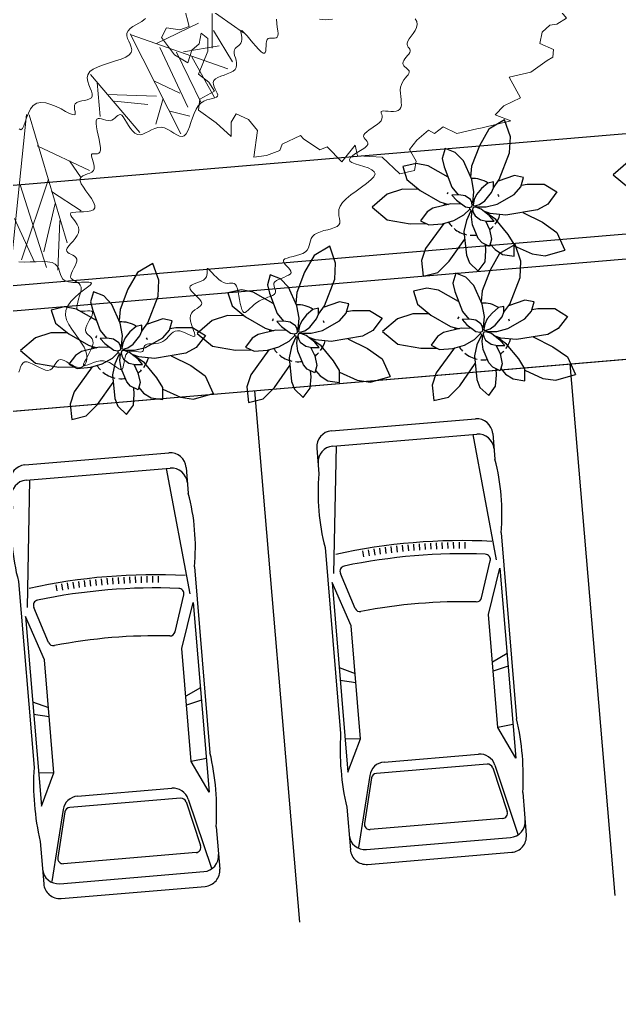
# Model space of a CAD drawing. Extents: x 2080 to 102394, y 2071 to 93424.
# Drawn here: x 79696.5 to 79912.4, y 76945.6 to 77298.7 of the extents above; entities that cross this region are included whole.
import ezdxf

# ---------------------------------------------------------------- set-up
doc = ezdxf.new("R2010")
doc.units = 0
doc.header["$LTSCALE"] = 20
doc.header["$MEASUREMENT"] = 0
for name, color, linetype, lineweight in [('casuanut tree', 100, 'Continuous', 5), ('Mango tree', 96, 'Continuous', 5), ('sappotta', 114, 'Continuous', 5)]:
    doc.layers.add(name, color=color, linetype=linetype, lineweight=lineweight)
doc.layers.add('correct', color=230, linetype='Continuous', plot=False)
doc.layers.add('PLANTS', color=3, linetype='Continuous')
doc.layers.add('VEHICLES', color=6, linetype='Continuous')

# ---------------------------------------------------------------- blocks, each defined once
blk = doc.blocks.new('tr')
at = {"layer": 'casuanut tree'}
for p, q in [((0.4179, -0.1231), (0.5328, -0.2516)), ((0.2467, -0.1881), (0.3161, -0.4691)), ((0.249, -0.1907), (0.472, -0.3327)), ((0.307, -0.2274), (0.4248, -0.2002)), ((0.4652, -0.1839), (0.445, -0.2718)), ((0.458, -0.2274), (0.4882, -0.318)), ((0.3131, -0.2395), (0.3493, -0.4056)), ((0.1229, -0.2667), (0.2134, -0.4419)), ((0.3523, -0.2606), (0.3855, -0.4026)), ((0.3704, -0.2637), (0.464, -0.2697)), ((0.135, -0.2908), (0.1229, -0.3785)), ((0.3885, -0.2818), (0.4218, -0.3966)), ((0.1531, -0.3271), (0.2768, -0.3603)), ((0.2799, -0.3211), (0.3372, -0.3664)), ((-0.0613, -0.3301), (-0.179, -0.6745)), ((-0.0552, -0.3331), (-0.0341, -0.6775)), ((0.1682, -0.3482), (0.2497, -0.3754)), ((0.2919, -0.3694), (0.2587, -0.4298)), ((-0.0526, -0.416), (0.0645, -0.5084)), ((0.301, -0.4056), (0.3493, -0.4298)), ((0.0195, -0.4723), (0.0397, -0.5219)), ((-0.0436, -0.5061), (-0.1585, -0.6932)), ((-0.1179, -0.5039), (-0.0999, -0.727)), ((-0.0432, -0.5386), (0.0202, -0.605)), ((-0.0413, -0.5715), (-0.0976, -0.6865)), ((-0.1517, -0.585), (-0.1269, -0.7067))]:
    blk.add_line(p, q, dxfattribs=at)
at = {"layer": 'casuanut tree', "color": 2}
blk.add_line((-0.0391, -0.6166), (-0.0729, -0.7406), dxfattribs=at)
at = {"layer": 'casuanut tree'}
for points in [[(0.7644, -0.2684), (0.7552, -0.2675), (0.7464, -0.2659), (0.7384, -0.2637), (0.7315, -0.2609)], [(0.6233, -0.236), (0.6219, -0.2466), (0.6209, -0.2567), (0.62, -0.2657), (0.6189, -0.2732), (0.6172, -0.2786), (0.6147, -0.2817), (0.6114, -0.2828), (0.6076, -0.2825), (0.6034, -0.2816), (0.5992, -0.2804), (0.5951, -0.2797), (0.5912, -0.28), (0.588, -0.282), (0.5853, -0.2859), (0.5832, -0.2913), (0.5815, -0.2975), (0.5798, -0.3037), (0.578, -0.3091), (0.5759, -0.313), (0.5733, -0.3148), (0.5699, -0.3135), (0.5657, -0.3089), (0.5608, -0.3014), (0.5555, -0.292), (0.55, -0.2816), (0.5446, -0.271), (0.5395, -0.2611), (0.5351, -0.2528), (0.5317, -0.247), (0.5292, -0.2444), (0.5277, -0.2446), (0.5268, -0.247), (0.5263, -0.251), (0.5259, -0.2561), (0.5253, -0.2616), (0.5243, -0.2671), (0.5226, -0.2718), (0.5201, -0.2755), (0.5169, -0.2782), (0.5132, -0.2802), (0.5094, -0.282), (0.5057, -0.2837), (0.5024, -0.2858), (0.4997, -0.2885), (0.4979, -0.2921), (0.4971, -0.2969), (0.4971, -0.3027), (0.4975, -0.309), (0.4977, -0.3156), (0.4975, -0.3222), (0.4965, -0.3284), (0.4941, -0.3339), (0.49, -0.3383), (0.484, -0.3415), (0.4764, -0.3436), (0.4678, -0.3451), (0.4589, -0.3462), (0.4501, -0.3473), (0.442, -0.3488), (0.4352, -0.3509), (0.4303, -0.3541), (0.4276, -0.3585), (0.4268, -0.3639), (0.4274, -0.37), (0.4286, -0.3762), (0.4301, -0.3823), (0.4313, -0.3879), (0.4315, -0.3925), (0.4303, -0.3958), (0.4273, -0.3976), (0.4225, -0.3982), (0.4164, -0.3982), (0.4092, -0.3982), (0.4013, -0.3986), (0.393, -0.4001), (0.3845, -0.4031), (0.3763, -0.4082), (0.3685, -0.4157), (0.3612, -0.4251), (0.3543, -0.4355), (0.3477, -0.4462), (0.3414, -0.4564), (0.3353, -0.4652), (0.3293, -0.472), (0.3234, -0.4758), (0.3174, -0.4762), (0.3114, -0.4737), (0.3053, -0.469), (0.299, -0.463), (0.2924, -0.4564), (0.2855, -0.45), (0.2782, -0.4445), (0.2704, -0.4409), (0.2622, -0.4395), (0.2536, -0.44), (0.2449, -0.4417), (0.2362, -0.444), (0.2278, -0.4461), (0.2199, -0.4475), (0.2127, -0.4475), (0.2063, -0.4454), (0.2008, -0.4407), (0.1963, -0.434), (0.1925, -0.4259), (0.1892, -0.4171), (0.1863, -0.4082), (0.1836, -0.3999), (0.1809, -0.3929), (0.1781, -0.3879), (0.175, -0.3853), (0.1716, -0.3848), (0.1679, -0.3859), (0.1639, -0.3879), (0.1596, -0.3903), (0.1551, -0.3927), (0.1504, -0.3943), (0.1455, -0.3947), (0.1403, -0.3934), (0.1351, -0.3911), (0.13, -0.3881), (0.125, -0.3852), (0.1205, -0.383), (0.1165, -0.3821), (0.1131, -0.3832), (0.1105, -0.3868), (0.1089, -0.3933), (0.1079, -0.4022), (0.1074, -0.4128), (0.1072, -0.4242), (0.1069, -0.4358), (0.1064, -0.4467), (0.1055, -0.4561), (0.1038, -0.4634), (0.1013, -0.4679), (0.098, -0.4701), (0.0944, -0.4706), (0.0906, -0.47), (0.0869, -0.4689), (0.0835, -0.468), (0.0808, -0.4678), (0.079, -0.469), (0.0783, -0.4721), (0.0783, -0.4767), (0.0788, -0.4823), (0.0793, -0.4886), (0.0795, -0.4951), (0.079, -0.5012), (0.0775, -0.5066), (0.0745, -0.5107), (0.0699, -0.5134), (0.0641, -0.5148), (0.0576, -0.5156), (0.051, -0.5164), (0.0449, -0.5175), (0.0398, -0.5196), (0.0364, -0.5232), (0.0351, -0.5288), (0.0364, -0.5367), (0.0396, -0.5464), (0.044, -0.5574), (0.0488, -0.5688), (0.0532, -0.5799), (0.0565, -0.5902), (0.0578, -0.5989), (0.0565, -0.6054), (0.0519, -0.6091), (0.0448, -0.6104), (0.0358, -0.6101), (0.0258, -0.6086), (0.0158, -0.6067), (0.0065, -0.6049), (-0.0013, -0.6039), (-0.0066, -0.6043), (-0.0088, -0.6065), (-0.0086, -0.6104), (-0.0066, -0.6157), (-0.0036, -0.622), (-0.0003, -0.6291), (0.0025, -0.6366), (0.004, -0.6442), (0.0036, -0.6516), (0.0006, -0.6585), (-0.0044, -0.6649), (-0.0107, -0.6709), (-0.0178, -0.6764), (-0.0249, -0.6814), (-0.0313, -0.6861), (-0.0363, -0.6904), (-0.0392, -0.6944), (-0.0396, -0.6981), (-0.0379, -0.7015), (-0.0348, -0.7049), (-0.0308, -0.7082), (-0.0265, -0.7117), (-0.0227, -0.7153), (-0.02, -0.7193), (-0.0189, -0.7237), (-0.02, -0.7286), (-0.0228, -0.7339), (-0.0268, -0.7394), (-0.0315, -0.745), (-0.0361, -0.7505), (-0.0403, -0.7559), (-0.0434, -0.7609), (-0.0448, -0.7654), (-0.0442, -0.7693), (-0.042, -0.7729), (-0.0386, -0.7762), (-0.0347, -0.7795), (-0.0308, -0.783), (-0.0274, -0.7869), (-0.0252, -0.7915), (-0.0246, -0.7969), (-0.026, -0.8033), (-0.029, -0.8105), (-0.0331, -0.818), (-0.0375, -0.8257), (-0.0417, -0.8331), (-0.0451, -0.84), (-0.0471, -0.8461), (-0.0471, -0.851), (-0.0446, -0.8546), (-0.0402, -0.857), (-0.0344, -0.8585), (-0.0281, -0.8596), (-0.0218, -0.8606), (-0.0162, -0.8616), (-0.012, -0.8632), (-0.0099, -0.8657), (-0.0104, -0.8692), (-0.0129, -0.8736), (-0.017, -0.8788), (-0.0219, -0.8844), (-0.0271, -0.8903), (-0.0319, -0.8963), (-0.0358, -0.902), (-0.0381, -0.9074), (-0.0383, -0.9122), (-0.037, -0.9165), (-0.0345, -0.9206), (-0.0316, -0.9247), (-0.0288, -0.9289), (-0.0267, -0.9335), (-0.0258, -0.9387), (-0.0268, -0.9446), (-0.03, -0.9513), (-0.035, -0.9587), (-0.041, -0.9662), (-0.0475, -0.9737), (-0.0537, -0.9807), (-0.059, -0.9869), (-0.0626, -0.9918), (-0.064, -0.9953), (-0.0626, -0.9969), (-0.0587, -0.9972), (-0.0529, -0.9965), (-0.0455, -0.9953), (-0.0372, -0.9941), (-0.0283, -0.9934), (-0.0195, -0.9936), (-0.0111, -0.9953), (-0.0035, -0.9987), (0.0032, -1.0034), (0.0091, -1.0089), (0.0143, -1.0146), (0.0188, -1.0199), (0.0228, -1.0243), (0.0264, -1.0271), (0.0295, -1.0279), (0.0323, -1.0263), (0.0349, -1.0226), (0.0375, -1.0174), (0.04, -1.0113), (0.0428, -1.0049), (0.0458, -0.9988), (0.0492, -0.9935), (0.0531, -0.9896), (0.0576, -0.9876), (0.0626, -0.9872), (0.0678, -0.9879), (0.073, -0.9895), (0.078, -0.9914), (0.0827, -0.9933), (0.0869, -0.9947), (0.0903, -0.9953), (0.0928, -0.9947), (0.0946, -0.9931), (0.096, -0.9909), (0.0972, -0.9882), (0.0984, -0.9855), (0.0999, -0.9829), (0.102, -0.9808), (0.1049, -0.9795), (0.1088, -0.9791), (0.1135, -0.9795), (0.119, -0.9804), (0.1249, -0.9815), (0.1312, -0.9824), (0.1375, -0.983), (0.1439, -0.9829), (0.15, -0.9817), (0.1557, -0.9795), (0.1611, -0.9764), (0.1663, -0.9728), (0.1714, -0.9692), (0.1764, -0.966), (0.1816, -0.9635), (0.187, -0.9623), (0.1927, -0.9626), (0.1988, -0.9648), (0.2051, -0.9683), (0.2113, -0.9728), (0.2172, -0.9774), (0.2226, -0.9816), (0.2273, -0.9849), (0.2309, -0.9867), (0.2333, -0.9863), (0.2343, -0.9833), (0.2342, -0.9781), (0.2335, -0.9713), (0.2326, -0.9634), (0.2318, -0.955), (0.2315, -0.9466), (0.2323, -0.9388), (0.2344, -0.9322), (0.2382, -0.927), (0.2432, -0.9232), (0.249, -0.9204), (0.255, -0.9181), (0.2606, -0.916), (0.2654, -0.9138), (0.2689, -0.911), (0.2704, -0.9074), (0.2697, -0.9026), (0.2673, -0.8968), (0.2636, -0.8905), (0.2593, -0.8839), (0.2551, -0.8773), (0.2516, -0.8711), (0.2494, -0.8656), (0.249, -0.8612), (0.2511, -0.858), (0.2551, -0.8559), (0.2607, -0.8545), (0.2672, -0.8536), (0.2742, -0.8527), (0.2812, -0.8517), (0.2876, -0.8501), (0.293, -0.8477), (0.2969, -0.8442), (0.2995, -0.84), (0.3011, -0.8355), (0.3021, -0.8312), (0.3027, -0.8274), (0.3032, -0.8247), (0.304, -0.8234), (0.3053, -0.824), (0.3074, -0.8268), (0.3103, -0.8313), (0.3137, -0.8372), (0.3177, -0.8438), (0.3221, -0.8508), (0.3269, -0.8574), (0.3318, -0.8633), (0.3369, -0.8679), (0.3419, -0.8709), (0.3468, -0.8726), (0.3515, -0.8736), (0.3559, -0.8743), (0.3597, -0.8752), (0.363, -0.877), (0.3655, -0.88), (0.3673, -0.8848), (0.3681, -0.8918), (0.3682, -0.9005), (0.3679, -0.9102), (0.3674, -0.9203), (0.3669, -0.9303), (0.3668, -0.9393), (0.3672, -0.947), (0.3684, -0.9524), (0.3706, -0.9554), (0.3738, -0.956), (0.3779, -0.9548), (0.3827, -0.9523), (0.3884, -0.9489), (0.3947, -0.945), (0.4016, -0.9412), (0.4089, -0.9378), (0.4167, -0.9353), (0.4246, -0.9335), (0.4324, -0.9322), (0.4399, -0.9312), (0.4467, -0.9302), (0.4526, -0.9291), (0.4574, -0.9276), (0.4607, -0.9254), (0.4625, -0.9225), (0.463, -0.9189), (0.4628, -0.9149), (0.4623, -0.9108), (0.4619, -0.9066), (0.4621, -0.9026), (0.4635, -0.899), (0.4664, -0.8961), (0.4711, -0.894), (0.4772, -0.8924), (0.4842, -0.8912), (0.4915, -0.8902), (0.4986, -0.889), (0.5048, -0.8875), (0.5097, -0.8855), (0.5125, -0.8826), (0.513, -0.8787), (0.5117, -0.8741), (0.5092, -0.869), (0.506, -0.8637), (0.503, -0.8585), (0.5008, -0.8537), (0.5, -0.8496), (0.5013, -0.8465), (0.5051, -0.8446), (0.5111, -0.8435), (0.5187, -0.8431), (0.5273, -0.843), (0.5364, -0.8428), (0.5454, -0.8422), (0.5538, -0.841), (0.5609, -0.8386), (0.5664, -0.8351), (0.5706, -0.8304), (0.5739, -0.8251), (0.5768, -0.8195), (0.5798, -0.8138), (0.5833, -0.8085), (0.5877, -0.8039), (0.5936, -0.8003), (0.6012, -0.798), (0.6102, -0.7967), (0.6199, -0.796), (0.6299, -0.7957), (0.6396, -0.7953), (0.6484, -0.7945), (0.6557, -0.7929), (0.6611, -0.7902), (0.6642, -0.7861), (0.6656, -0.7808), (0.666, -0.7745), (0.6663, -0.7674), (0.6674, -0.7597), (0.6698, -0.7518), (0.6746, -0.7439), (0.6825, -0.7361), (0.694, -0.7287), (0.7081, -0.7216), (0.7238, -0.7149), (0.7397, -0.7083), (0.7546, -0.702), (0.7674, -0.6957), (0.7768, -0.6894), (0.7816, -0.6831), (0.781, -0.6768), (0.776, -0.6704), (0.7678, -0.664), (0.7577, -0.6578), (0.7471, -0.6518), (0.7373, -0.6461), (0.7296, -0.6407), (0.7253, -0.6358), (0.7254, -0.6314), (0.7293, -0.6274), (0.736, -0.6238), (0.7445, -0.6205), (0.7538, -0.6172), (0.763, -0.6141), (0.7711, -0.6109), (0.7771, -0.6076), (0.7803, -0.6042), (0.7812, -0.6005), (0.7804, -0.5968), (0.7787, -0.593), (0.7766, -0.5892), (0.7751, -0.5855), (0.7746, -0.5818), (0.776, -0.5783), (0.7797, -0.5751), (0.7853, -0.5719), (0.7924, -0.5689), (0.8002, -0.5658), (0.8082, -0.5627), (0.8159, -0.5595), (0.8226, -0.5561), (0.8278, -0.5524), (0.831, -0.5485), (0.8327, -0.5444), (0.8331, -0.5405), (0.833, -0.5368), (0.8327, -0.5336), (0.8327, -0.531), (0.8335, -0.5294), (0.8357, -0.5288), (0.8394, -0.5293), (0.8446, -0.5307), (0.8508, -0.5326), (0.8575, -0.5345), (0.8644, -0.5361), (0.871, -0.5368), (0.8769, -0.5364), (0.8818, -0.5344), (0.8854, -0.5305), (0.8878, -0.525), (0.8893, -0.5182), (0.8904, -0.5106), (0.8913, -0.5025), (0.8924, -0.4943), (0.894, -0.4864), (0.8965, -0.4792), (0.8999, -0.4729), (0.9042, -0.4676), (0.909, -0.463), (0.9138, -0.459), (0.9183, -0.4556), (0.9223, -0.4524), (0.9252, -0.4494), (0.9269, -0.4465), (0.9269, -0.4435), (0.9257, -0.4404), (0.9237, -0.4372), (0.9212, -0.434), (0.9188, -0.4307), (0.9167, -0.4273), (0.9155, -0.424), (0.9156, -0.4206), (0.9172, -0.4172), (0.9201, -0.4138), (0.9239, -0.4105), (0.9281, -0.4072), (0.9324, -0.404), (0.9363, -0.4008), (0.9395, -0.3977), (0.9415, -0.3947), (0.9421, -0.3917), (0.9415, -0.3889), (0.9403, -0.3859), (0.939, -0.3828), (0.9379, -0.3795), (0.9377, -0.376), (0.9387, -0.372), (0.9415, -0.3676), (0.9463, -0.3627), (0.9524, -0.3573), (0.9592, -0.3514), (0.9657, -0.3451), (0.9712, -0.3383), (0.9748, -0.3312), (0.9756, -0.3237), (0.973, -0.3158)], [(-0.2302, -0.9748), (-0.2267, -0.9686), (-0.223, -0.9626), (-0.2189, -0.9574), (-0.2144, -0.9538), (-0.2092, -0.9524), (-0.2034, -0.9538), (-0.197, -0.9574), (-0.1902, -0.9626), (-0.1832, -0.9686), (-0.1761, -0.9748), (-0.1692, -0.9805), (-0.1625, -0.9849), (-0.1563, -0.9874), (-0.1507, -0.9874), (-0.1456, -0.9855), (-0.1409, -0.9822), (-0.1365, -0.9781), (-0.1322, -0.9739), (-0.128, -0.9703), (-0.1237, -0.9678), (-0.1191, -0.9671), (-0.1143, -0.9686), (-0.1093, -0.972), (-0.104, -0.9767), (-0.0985, -0.982), (-0.0928, -0.9875), (-0.087, -0.9925), (-0.0811, -0.9964), (-0.0752, -0.9986), (-0.0694, -0.9988), (-0.0638, -0.9969), (-0.0587, -0.9931), (-0.0545, -0.9875), (-0.0515, -0.9803), (-0.0497, -0.9716), (-0.0497, -0.9615), (-0.0516, -0.9502), (-0.0555, -0.9379), (-0.0608, -0.9248), (-0.0667, -0.9113), (-0.0724, -0.8975), (-0.077, -0.8839), (-0.0798, -0.8706), (-0.0798, -0.8581), (-0.0764, -0.8465), (-0.0689, -0.8362), (-0.0583, -0.827), (-0.0458, -0.819), (-0.0326, -0.812), (-0.0198, -0.8061), (-0.0087, -0.801), (-0.0005, -0.7969), (0.0036, -0.7936), (0.0028, -0.7909), (-0.0022, -0.7888), (-0.0103, -0.7869), (-0.0205, -0.785), (-0.0317, -0.7828), (-0.0428, -0.7801), (-0.0528, -0.7766), (-0.0606, -0.7722), (-0.0654, -0.7665), (-0.0679, -0.7599), (-0.0689, -0.7527), (-0.0693, -0.7451), (-0.0701, -0.7376), (-0.072, -0.7303), (-0.0761, -0.7237), (-0.0831, -0.7181), (-0.0938, -0.7136), (-0.1072, -0.7099), (-0.1223, -0.7068), (-0.138, -0.7038), (-0.1532, -0.7006), (-0.1667, -0.6967)], [(-0.0883, -0.3625), (-0.0842, -0.3654), (-0.0798, -0.3634), (-0.0748, -0.3575), (-0.0693, -0.3489), (-0.063, -0.3387), (-0.0559, -0.3284), (-0.048, -0.3189), (-0.0391, -0.3117), (-0.0291, -0.3079), (-0.018, -0.3084), (-0.0062, -0.3125), (0.0058, -0.3192), (0.0177, -0.3276), (0.0289, -0.3366), (0.039, -0.3453), (0.0476, -0.3526), (0.0543, -0.3575), (0.0586, -0.3593), (0.0611, -0.3583), (0.0623, -0.3553), (0.0627, -0.3509), (0.0629, -0.3456), (0.0634, -0.3402), (0.0649, -0.3353), (0.0678, -0.3316), (0.0725, -0.3294), (0.0786, -0.3286), (0.0857, -0.3285), (0.0931, -0.3287), (0.1003, -0.3288), (0.1067, -0.3281), (0.1118, -0.3262), (0.1151, -0.3225), (0.1161, -0.3169), (0.1155, -0.3095), (0.1141, -0.301), (0.1127, -0.2918), (0.112, -0.2826), (0.113, -0.2737), (0.1164, -0.2659), (0.1229, -0.2594), (0.1332, -0.2549), (0.1465, -0.2519), (0.1617, -0.2499), (0.178, -0.2486), (0.1941, -0.2474), (0.2092, -0.246), (0.2222, -0.2437), (0.2322, -0.2403), (0.2383, -0.2353), (0.2411, -0.2289), (0.2416, -0.2217), (0.2406, -0.2138), (0.2389, -0.2057), (0.2375, -0.1978), (0.2372, -0.1904), (0.2389, -0.1839), (0.2432, -0.1786), (0.2496, -0.1744), (0.2575, -0.1709), (0.2661, -0.168), (0.2747, -0.1655), (0.2828, -0.1632), (0.2894, -0.1608), (0.2941, -0.158)]]:
    blk.add_lwpolyline(points, dxfattribs=at)
blk = doc.blocks.new('NEEM')
at = {"layer": 'sappotta', "linetype": 'Continuous'}
for p, q in [((0.0031, 1.1323), (-0.083, 1.1274)), ((-0.083, 1.1274), (-0.0227, 1.0834)), ((0.0298, 1.0769), (0.0031, 1.1323)), ((0.1622, 1.1437), (0.1418, 1.1119)), ((0.2828, 1.1298), (0.1622, 1.1437)), ((0.2671, 1.1233), (0.2828, 1.1298)), ((0.3509, 1.0158), (0.2671, 1.1233)), ((-0.2131, 1.0923), (-0.2421, 1.0068)), ((-0.1911, 1.0989), (-0.2131, 1.0923)), ((-0.177, 1.0484), (-0.1911, 1.0989)), ((-0.0227, 1.0834), (-0.0431, 1.0394)), ((0.1144, 1.0427), (0.0298, 1.0769)), ((0.2162, 1.072), (0.1144, 1.0427)), ((0.1418, 1.1119), (0.2162, 1.072)), ((0.4207, 1.063), (0.3509, 1.0158)), ((0.4731, 1.0296), (0.4207, 1.063)), ((-0.3588, 1.0435), (-0.3956, 1.0158)), ((-0.3956, 1.0158), (-0.3455, 1.0109)), ((-0.3455, 1.0109), (-0.34, 1.0386)), ((-0.0431, 1.0394), (-0.177, 1.0484)), ((0.5006, 0.9816), (0.4731, 1.0296)), ((-0.517, 0.9628), (-0.6142, 0.9009)), ((-0.2421, 1.0068), (-0.2303, 0.9351)), ((0.4716, 0.9417), (0.5006, 0.9816)), ((-0.5209, 0.9449), (-0.5209, 0.9449)), ((-0.4489, 0.9131), (-0.5209, 0.9449)), ((-0.4935, 0.8838), (-0.4489, 0.9131)), ((-0.3196, 0.9058), (-0.4152, 0.8838)), ((-0.2303, 0.9351), (-0.3196, 0.9058)), ((-0.1081, 0.9221), (-0.177, 0.8716)), ((-0.0274, 0.9083), (-0.1081, 0.9221)), ((-0.0345, 0.839), (-0.0274, 0.9083)), ((0.4825, 0.9083), (0.4716, 0.9417)), ((0.5813, 0.9001), (0.4825, 0.9083)), ((0.5515, 0.9498), (0.5813, 0.9001)), ((0.6267, 0.9278), (0.5515, 0.9498)), ((0.6541, 0.87), (0.6267, 0.9278)), ((-0.6142, 0.9009), (-0.5891, 0.87)), ((-0.5891, 0.87), (-0.4935, 0.8838)), ((-0.4152, 0.8838), (-0.459, 0.839)), ((-0.177, 0.8716), (-0.1394, 0.8089)), ((0.6157, 0.8064), (0.6541, 0.87)), ((0.7152, 0.8602), (0.6604, 0.7877)), ((0.7622, 0.8439), (0.7152, 0.8602)), ((-0.459, 0.839), (-0.3032, 0.8374)), ((-0.3032, 0.8374), (-0.3611, 0.7616)), ((-0.1394, 0.8089), (-0.0674, 0.7796)), ((-0.0674, 0.7796), (-0.0345, 0.839)), ((0.6604, 0.7877), (0.6157, 0.8064)), ((0.7826, 0.7787), (0.7622, 0.8439)), ((-0.7826, 0.7567), (-0.8304, 0.7291)), ((-0.7489, 0.7739), (-0.7826, 0.7567)), ((-0.7168, 0.7893), (-0.7489, 0.7739)), ((-0.6886, 0.7722), (-0.7168, 0.7893)), ((-0.6384, 0.7576), (-0.6886, 0.7722)), ((-0.5985, 0.672), (-0.6384, 0.7576)), ((-0.5335, 0.7763), (-0.5617, 0.6989)), ((-0.452, 0.7502), (-0.5335, 0.7763)), ((-0.3611, 0.7616), (-0.452, 0.7502)), ((0.7755, 0.7038), (0.7826, 0.7787)), ((-0.8178, 0.6924), (-0.8499, 0.6378)), ((-0.8304, 0.7291), (-0.8264, 0.7144)), ((-0.8264, 0.7144), (-0.8178, 0.6924)), ((-0.5617, 0.6989), (-0.5985, 0.672)), ((0.8883, 0.7225), (0.7755, 0.7038)), ((0.9236, 0.6785), (0.8883, 0.7225)), ((-0.8499, 0.6378), (-0.8922, 0.6126)), ((0.9126, 0.5906), (0.9236, 0.6785)), ((-0.8922, 0.6126), (-0.9228, 0.5938)), ((-0.9228, 0.5938), (-0.8946, 0.5547)), ((0.9643, 0.5409), (0.9126, 0.5906)), ((-0.8946, 0.5547), (-0.868, 0.5401)), ((-0.868, 0.5401), (-0.8178, 0.5173)), ((0.9338, 0.5002), (0.9643, 0.5409)), ((-0.8178, 0.5173), (-0.752, 0.4399)), ((0.8398, 0.4749), (0.9338, 0.5002)), ((-0.752, 0.4399), (-0.7348, 0.3943)), ((0.8037, 0.4146), (0.8398, 0.4749)), ((0.9165, 0.4374), (0.904, 0.404)), ((0.9424, 0.4708), (0.9165, 0.4374)), ((1.0137, 0.4391), (0.9424, 0.4708)), ((1.0176, 0.3886), (1.0137, 0.4391)), ((-0.9079, 0.3723), (-0.9345, 0.3454)), ((-0.8695, 0.3894), (-0.9079, 0.3723)), ((-0.846, 0.3861), (-0.8695, 0.3894)), ((-0.821, 0.3674), (-0.846, 0.3861)), ((-0.7348, 0.3943), (-0.7567, 0.3609)), ((0.8601, 0.3666), (0.8037, 0.4146)), ((0.933, 0.378), (0.8601, 0.3666)), ((0.904, 0.404), (0.933, 0.378)), ((0.9298, 0.3315), (1.0176, 0.3886)), ((-0.9604, 0.3657), (-0.9941, 0.3095)), ((-0.9345, 0.3454), (-0.9604, 0.3657)), ((-0.7881, 0.3592), (-0.821, 0.3674)), ((-0.7567, 0.3609), (-0.7881, 0.3592)), ((0.8288, 0.259), (0.8875, 0.3258)), ((0.8875, 0.3258), (0.9298, 0.3315)), ((-0.9941, 0.3095), (-0.9612, 0.2745)), ((-0.9612, 0.2745), (-0.9776, 0.2289)), ((-0.9776, 0.2289), (-1.0231, 0.2077)), ((0.8382, 0.2623), (0.8288, 0.259)), ((0.9306, 0.2281), (0.8382, 0.2623)), ((0.962, 0.2175), (0.9306, 0.2281)), ((1.0254, 0.259), (0.962, 0.2175)), ((0.9964, 0.1597), (1.0254, 0.259)), ((-1.0231, 0.2077), (-1.0622, 0.1825)), ((-1.0622, 0.1825), (-1.0199, 0.1621)), ((-1.0199, 0.1621), (-1.0489, 0.0839)), ((1.0458, 0.1287), (0.9964, 0.1597)), ((1.1092, 0.1491), (1.0458, 0.1287)), ((1.074, 0.0489), (1.1374, 0.114)), ((1.1374, 0.114), (1.1092, 0.1491)), ((-1.0489, 0.0839), (-1.0168, 0.0595)), ((-1.0168, 0.0595), (-0.991, -0.0024)), ((0.0196, 0.0407), (-0.0094, 0.0244)), ((-0.0094, 0.0244), (0, 0)), ((0, 0), (0.0141, 0.0114)), ((0.0141, 0.0114), (0.0274, 0.031)), ((1.0286, 0.0106), (1.074, 0.0489)), ((1.074, -0.0472), (1.0286, 0.0106)), ((-0.991, -0.0024), (-1.0481, -0.0619)), ((1.1288, -0.0472), (1.074, -0.0472)), ((1.0998, -0.1287), (1.1288, -0.0472)), ((-1.0975, -0.0774), (-1.0983, -0.1401)), ((-1.0481, -0.0619), (-1.0975, -0.0774)), ((-1.0983, -0.1401), (-1.0442, -0.1727)), ((1.0074, -0.1662), (1.0458, -0.114)), ((1.0458, -0.114), (1.0998, -0.1287)), ((-1.0442, -0.1727), (-1.0066, -0.1849)), ((-1.0066, -0.1849), (-0.9917, -0.2436)), ((-0.9917, -0.2436), (-0.9369, -0.1979)), ((-0.9369, -0.1979), (-0.9298, -0.2134)), ((1.016, -0.2338), (1.0074, -0.1662)), ((-0.9298, -0.2134), (-0.9024, -0.3177)), ((1.11, -0.2427), (1.016, -0.2338)), ((1.1367, -0.2729), (1.11, -0.2427)), ((-0.9024, -0.3177), (-0.9526, -0.3364)), ((1.0043, -0.3495), (1.045, -0.3112)), ((1.045, -0.3112), (1.0834, -0.3063)), ((1.0834, -0.3063), (1.1367, -0.2729)), ((-1.0246, -0.325), (-1.0521, -0.378)), ((-0.9526, -0.3364), (-1.0246, -0.325)), ((-0.8484, -0.4114), (-0.8374, -0.3552)), ((-0.8374, -0.3552), (-0.8029, -0.3828)), ((0.9917, -0.4105), (1.0043, -0.3495)), ((-1.0521, -0.378), (-0.9816, -0.4708)), ((-0.8883, -0.4456), (-0.8484, -0.4114)), ((-0.8029, -0.3828), (-0.8029, -0.4521)), ((1.0662, -0.4431), (0.9917, -0.4105)), ((-0.9816, -0.4708), (-0.9103, -0.5156)), ((-0.9103, -0.5156), (-0.8883, -0.4456)), ((-0.8029, -0.4521), (-0.8531, -0.5759)), ((1.0615, -0.4839), (1.0662, -0.4431)), ((0.9432, -0.5653), (1.0317, -0.5026)), ((1.0317, -0.5026), (1.0615, -0.4839)), ((-0.8531, -0.5759), (-0.7967, -0.6191)), ((0.8264, -0.5914), (0.9432, -0.5653)), ((-0.7967, -0.6191), (-0.7661, -0.668)), ((0.8868, -0.7038), (0.8264, -0.5914)), ((-0.7661, -0.668), (-0.8445, -0.7103)), ((-0.8445, -0.7103), (-0.8523, -0.7698)), ((0.7975, -0.747), (0.8868, -0.7038)), ((-0.8523, -0.7698), (-0.7575, -0.8382)), ((-0.676, -0.8358), (-0.6486, -0.791)), ((-0.6486, -0.791), (-0.582, -0.8203)), ((0.7512, -0.7967), (0.7975, -0.747)), ((-0.7575, -0.8382), (-0.6753, -0.9123)), ((-0.6753, -0.9123), (-0.676, -0.8358)), ((-0.582, -0.8203), (-0.5343, -0.8806)), ((0.68, -0.8667), (0.8343, -0.8276)), ((0.8343, -0.8276), (0.7512, -0.7967)), ((-0.5343, -0.8806), (-0.5538, -1.0247)), ((0.3267, -0.9319), (0.3909, -0.8789)), ((0.3909, -0.8789), (0.423, -0.8968)), ((0.423, -0.8968), (0.47, -0.8602)), ((0.47, -0.8602), (0.5429, -0.896)), ((0.5429, -0.896), (0.6518, -0.8708)), ((0.6518, -0.8708), (0.68, -0.8667)), ((-0.4011, -0.9547), (-0.3016, -0.9074)), ((-0.3016, -0.9074), (-0.2859, -0.9262)), ((-0.2859, -0.9262), (-0.1966, -0.9856)), ((0.2867, -0.9824), (0.3267, -0.9319)), ((-0.4857, -1.015), (-0.4128, -0.9881)), ((-0.4128, -0.9881), (-0.4011, -0.9547)), ((-0.1966, -0.9856), (-0.1575, -0.9685)), ((-0.1575, -0.9685), (-0.0783, -1.0492)), ((-0.0783, -1.0492), (-0.0063, -0.9604)), ((-0.0063, -0.9604), (0.0063, -1.0174)), ((0.3235, -1.0459), (0.2867, -0.9824)), ((-0.5538, -1.0247), (-0.4857, -1.015)), ((0.0063, -1.0174), (0.1394, -1.0255)), ((0.1394, -1.0255), (0.2358, -1.1152)), ((0.3141, -1.0964), (0.3235, -1.0459)), ((0.2358, -1.1152), (0.3141, -1.0964))]:
    blk.add_line(p, q, dxfattribs=at)
blk = doc.blocks.new('V1')
at = {"linetype": 'Continuous'}
for p, q in [((0.0369, 0.2037), (0.0965, 0.2037)), ((0.2667, 0.2037), (0.6975, 0.2037)), ((0.8687, 0.2037), (0.9669, 0.2037)), ((0.3282, 0.1883), (0.0354, 0.1582)), ((0.4523, 0.1591), (0.3485, 0.1943)), ((0.3485, 0.1943), (0.7881, 0.1943)), ((0.5461, 0.1943), (0.5627, 0.1591)), ((0.5748, 0.1943), (0.5836, 0.1591)), ((0.71, 0.1943), (0.7139, 0.1591)), ((0.7881, 0.1943), (0.7139, 0.1591)), ((0.8, 0.145), (0.9635, 0.1847)), ((0, -0.1668), (0, 0.1668)), ((0.0354, -0.1668), (0.0354, 0.1668)), ((0.4127, 0.1466), (0.3295, 0.1736)), ((0.7139, 0.1591), (0.4523, 0.1591)), ((0.8059, 0.1393), (0.9093, 0.1644)), ((0.9698, -0.1668), (0.9698, 0.1668)), ((1.0039, -0.1668), (1.0039, 0.1668)), ((0.9245, 0.1525), (0.9245, -0.1544)), ((0.2817, 0.1183), (0.296, 0.1171)), ((0.7965, 0.1274), (0.7965, -0.1293)), ((0.2796, 0.0921), (0.2941, 0.0911)), ((0.2806, 0.1052), (0.295, 0.1041)), ((0.7717, -0.1091), (0.7717, 0.1091)), ((0.2788, 0.079), (0.2932, 0.0781)), ((0.2775, 0.0527), (0.292, 0.0521)), ((0.2781, 0.0658), (0.2925, 0.0651)), ((0.2768, 0.0263), (0.2912, 0.026)), ((0.2771, 0.0395), (0.2915, 0.0391)), ((0.2765, 0), (0.2909, 0)), ((0.2766, 0.0131), (0.291, 0.013)), ((0.2766, -0.0131), (0.291, -0.013)), ((0.2768, -0.0263), (0.2912, -0.026)), ((0.2771, -0.0395), (0.2915, -0.0391)), ((0.2775, -0.0527), (0.292, -0.0521)), ((0.2781, -0.0658), (0.2925, -0.0651)), ((0.2788, -0.079), (0.2932, -0.0781)), ((0.2796, -0.0921), (0.2941, -0.0911)), ((0.2806, -0.1052), (0.295, -0.1041)), ((0.2817, -0.1183), (0.296, -0.1171)), ((0.3282, -0.1883), (0.0354, -0.1582)), ((0.4127, -0.1466), (0.3295, -0.1736)), ((0.8, -0.145), (0.9635, -0.1847)), ((0.8059, -0.1413), (0.9093, -0.1664)), ((0.4523, -0.1591), (0.3485, -0.1943)), ((0.7139, -0.1591), (0.4523, -0.1591)), ((0.5461, -0.1943), (0.5627, -0.1591)), ((0.5748, -0.1943), (0.5836, -0.1591)), ((0.71, -0.1943), (0.7139, -0.1591)), ((0.7881, -0.1943), (0.7139, -0.1591)), ((0.3485, -0.1943), (0.7881, -0.1943)), ((0.0369, -0.2037), (0.0965, -0.2037)), ((0.2667, -0.2037), (0.6975, -0.2037)), ((0.8687, -0.2037), (0.9669, -0.2037))]:
    blk.add_line(p, q, dxfattribs=at)
for centre, radius, start, end in [((0.0369, 0.1668), 0.0369, 90.0171, 179.9829), ((0.0723, 0.1668), 0.0369, 90.0171, 179.9829), ((0.1816, -0.2675), 0.4788, 79.7616, 100.2384), ((0.7831, -0.3777), 0.5877, 81.6216, 98.3784), ((0.9329, 0.1668), 0.0369, 0.0171, 89.9828), ((0.967, 0.1669), 0.0369, 359.9176, 90.0825), ((1.6336, 0), 1.3607, 172.3671, 187.6329), ((1.6488, 0), 1.3454, 173.0262, 186.9738), ((0.3256, 0.1619), 0.0123, 71.8301, 173.1644), ((0.9122, 0.1525), 0.0123, 0.0891, 103.6339), ((0.4089, 0.1348), 0.0124, 354.0256, 71.8945), ((0.8087, 0.1091), 0.0369, 103.6822, 179.9556), ((0.8088, 0.1274), 0.0123, 103.7393, 180.0891), ((1.641, 0), 1.2271, 173.7528, 186.2472), ((0.8087, -0.1091), 0.0369, 180.0444, 256.3177), ((0.4089, -0.1348), 0.0124, 288.1055, 5.9744), ((0.8088, -0.1293), 0.0123, 179.911, 256.2607), ((0.9122, -0.1544), 0.0123, 256.3661, 359.9108), ((0.0369, -0.1668), 0.0369, 180.0171, 269.9829), ((0.0723, -0.1668), 0.0369, 180.0171, 269.9829), ((0.3256, -0.1619), 0.0123, 186.8356, 288.1699), ((0.9329, -0.1668), 0.0369, 270.0172, 359.9829), ((0.967, -0.1669), 0.0369, 269.9174, 0.0824), ((0.1816, 0.2675), 0.4788, 259.7616, 280.2384), ((0.7831, 0.3777), 0.5877, 261.6216, 278.3784)]:
    blk.add_arc(centre, radius, start, end, dxfattribs=at)
blk = doc.blocks.new('PLANT1')
at = {"color": 0}
for p, q in [((5.75, 15.65), (2.94, 14.02)), ((6.8, 12.64), (5.75, 15.65)), ((2.94, 14.02), (1.24, 11.02)), ((6.67, 9.74), (6.8, 12.64)), ((1.24, 11.02), (-0.18, 7.33)), ((-4.94, 10.5), (-5.47, 8.7)), ((-3.11, 9.8), (-4.94, 10.5)), ((-1.65, 8.27), (-3.11, 9.8)), ((4.8, 4.93), (6.67, 9.74)), ((-10.15, 7.82), (-12.56, 7.25)), ((-12.56, 7.25), (-11.81, 4.91)), ((-8.01, 7.41), (-10.15, 7.82)), ((-4.41, 5.37), (-8.01, 7.41)), ((-5.47, 8.7), (-5.1, 7.19)), ((-5.1, 7.19), (-3.73, 3.58)), ((-0.15, 4.91), (-1.65, 8.27)), ((-0.18, 7.33), (-0.36, 5.38)), ((7.53, 5.66), (4.58, 4.62)), ((9.19, 5.31), (7.53, 5.66)), ((8.7, 3.64), (9.19, 5.31)), ((-11.81, 4.91), (-9.42, 2.94)), ((-3.73, 3.58), (-2.59, 2.19)), ((0.25, 2.69), (-0.15, 4.91)), ((2.74, 4.3), (1.6, 3.31)), ((3.75, 4.5), (2.74, 4.3)), ((3.75, 3.45), (4.8, 4.93)), ((3.75, 3.44), (3.75, 4.5)), ((7.5, 2.24), (8.7, 3.64)), ((8.78, 3.92), (9.84, 4.12)), ((9.84, 4.12), (12.89, 4.12)), ((12.89, 4.12), (15.19, 2.69)), ((-15.39, 2.27), (-18.09, -0.04)), ((-12.63, 3.17), (-15.39, 2.27)), ((-9.66, 3.14), (-12.63, 3.17)), ((-9.42, 2.94), (-5.88, 0.9)), ((-2.48, 2.2), (-3.75, 2.12)), ((-3.75, 2.12), (-2.91, 1.21)), ((-1.34, 2), (-2.48, 2.2)), ((-0.39, 1.34), (-1.34, 2)), ((0.06, 0.81), (0.25, 2.69)), ((0.73, 2.26), (0.31, 1.31)), ((1.6, 3.31), (0.73, 2.26)), ((2.18, 1.1), (3.4, 2.61)), ((3.4, 2.61), (3.75, 3.44)), ((4.43, 0.51), (7.5, 2.24)), ((15.19, 2.69), (13.53, 0.5)), ((-3.93, 0.56), (-7.13, -0.21)), ((-5.88, 0.9), (-4.34, 0.46)), ((-2.06, 0.5), (-3.93, 0.56)), ((-2.91, 1.21), (-1.29, 0)), ((-1.9, 0.46), (-2.06, 0.5)), ((-0.56, -0.12), (-0.19, 0)), ((-0.12, 0.81), (-0.39, 1.34)), ((-0.19, 0), (-0.12, 0.06)), ((-0.06, 0.25), (-0.12, 0.81)), ((-0.12, 0.06), (-0.06, 0.25)), ((-0.11, 0.67), (0.06, 0.81)), ((0.31, 1.31), (0.12, 0.38)), ((0.12, 0.38), (0.19, 0.25)), ((0.19, 0.25), (0.38, 0.19)), ((0.38, 0.19), (1.25, 0.44)), ((0.47, 0.22), (0.69, 0)), ((0.69, 0), (2.44, 0)), ((1.25, 0.44), (2.18, 1.1)), ((2.44, 0), (4.43, 0.51)), ((13.53, 0.5), (11.66, -0.54)), ((-18.09, -0.04), (-15.37, -2.32)), ((-8.2, -0.91), (-9.38, -2.5)), ((-7.13, -0.21), (-8.2, -0.91)), ((-3.38, -2.45), (-1.56, -1.44)), ((-1.56, -1.44), (-0.5, -0.38)), ((-1.29, 0), (-0.56, -0.12)), ((-0.38, -0.81), (-1.12, -2.44)), ((-0.31, -0.5), (-0.59, -0.46)), ((-0.5, -0.38), (-0.5, -0.12)), ((0.06, -0.62), (-0.38, -0.81)), ((-0.26, -0.76), (-0.31, -0.5)), ((-0.19, -1.81), (-0.07, -0.68)), ((0.12, -0.12), (0, -0.44)), ((0, -0.44), (0.12, -1)), ((0.56, -0.06), (0.12, -0.12)), ((0.12, -1), (0.45, -1.59)), ((0.45, -1.59), (1.43, -2.3)), ((1.53, -0.38), (0.56, -0.06)), ((3.06, -1.61), (1.53, -0.38)), ((3.19, -1.19), (2.01, -0.77)), ((2.38, -1), (2.23, -0.95)), ((4.2, -2.28), (2.38, -1)), ((3.88, -2.56), (3.06, -1.61)), ((6, -1.48), (3.19, -1.19)), ((11.66, -0.54), (6, -1.48)), ((9.02, -0.98), (12.56, -2.76)), ((-15.37, -2.32), (-11.22, -3.04)), ((-11.22, -3.04), (-8.38, -3)), ((-9.38, -2.5), (-7.87, -3.25)), ((-5.18, -2.97), (-8.45, -7.47)), ((-7.87, -3.25), (-5.44, -3.05)), ((-5.44, -3.05), (-3.38, -2.45)), ((-1.12, -2.44), (-1.55, -4.42)), ((0.01, -3.25), (-0.19, -1.81)), ((1.03, -5.66), (0.01, -3.25)), ((1.43, -2.3), (2.56, -2.56)), ((2.32, -2.51), (3.05, -4.05)), ((2.56, -2.56), (3.88, -2.56)), ((6.42, -4.94), (4.2, -2.28)), ((12.56, -2.76), (15.17, -4.6)), ((-1.55, -4.42), (-1.12, -8.67)), ((3.05, -4.05), (3.43, -5.82)), ((7.5, -6.71), (6.42, -4.94)), ((15.17, -4.6), (16.61, -7.77)), ((-4.21, -9.77), (-1.41, -5.8)), ((1.72, -6.45), (1.03, -5.66)), ((3.06, -7.12), (1.72, -6.45)), ((2.39, -7.87), (2.32, -6.75)), ((3.43, -5.82), (3.06, -7.12)), ((3.19, -6.68), (4.04, -7.69)), ((7.5, -8.88), (7.5, -6.71)), ((7.5, -6.98), (10.72, -8.45)), ((-8.45, -7.47), (-9.18, -9.67)), ((-1.12, -8.67), (-0.57, -10.07)), ((2.25, -9.87), (2.39, -7.87)), ((4.04, -7.69), (5.41, -8.56)), ((5.41, -8.56), (7.5, -8.88)), ((10.72, -8.45), (13.06, -8.78)), ((13.06, -8.78), (16.61, -7.77)), ((-9.18, -9.67), (-8.88, -12.44)), ((-6.25, -11.82), (-4.21, -9.77)), ((-0.57, -10.07), (1, -11.56)), ((1, -11.56), (2.25, -9.87)), ((-8.88, -12.44), (-6.25, -11.82))]:
    blk.add_line(p, q, dxfattribs=at)
for start, end in [(57.1582, 93.2041), (149.2581, 153.7532), (21.2653, 25.7604), (172.4345, 176.9296), (323.0282, 344.4965), (212.1423, 223.5771), (229.8179, 257.6637), (265.2848, 278.7499), (306.6551, 316.418)]:
    blk.add_arc((0, 0), 5.12, start, end, dxfattribs=at)

msp = doc.modelspace()

# ---------------------------------------------------------------- linework, layer by layer
at = {"linetype": 'Continuous', "ltscale": 0.5}
for p, q in [((78804.043, 77163.737), (80889.419, 77340.261)), ((78807.079, 77127.865), (80892.455, 77304.39)), ((78807.838, 77118.897), (80893.214, 77295.422)), ((78810.875, 77083.026), (80872.336, 77257.526)), ((79894.597, 77174.761), (79910.792, 76983.446)), ((79781.004, 77165.146), (79797.198, 76973.83))]:
    msp.add_line(p, q, dxfattribs=at)
at = {"layer": 'correct', "ltscale": 0.5}
msp.add_lwpolyline([(78546.628, 75126.955), (78535.589, 75359.93), (78128.239, 75334.577), (78072.686, 76496.873), (78530.858, 76525.39), (78521.639, 76693.141), (78693.376, 76703.83), (78681.449, 76895.459), (78825.977, 76904.454), (78810.875, 77083.026), (81177.782, 77283.381), (81191.931, 77116.231), (81194.245, 77092.088), (82117.624, 77170.251), (82101.43, 77361.567), (82896.635, 77428.88), (83144.463, 75373.769), (79105.882, 75021.367), (79078.222, 75064.374), (79074.638, 75152.192), (78546.628, 75126.955)], dxfattribs=at)

# ---------------------------------------------------------------- block references
at = {"layer": 'casuanut tree', "linetype": 'Continuous', "xscale": 139.3214952442814, "yscale": 139.3214952442795, "zscale": 139.3214952442899, "rotation": 13.01607038380102}
msp.add_blockref('tr', (79696.925, 77311.357), dxfattribs=at)
at = {"layer": 'Mango tree', "linetype": 'Continuous', "xscale": 66.61865374428453, "yscale": 66.61865374435729, "zscale": 66.61865374389807}
msp.add_blockref('NEEM', (79817.684, 77317.475), dxfattribs=at)
at = {"layer": 'PLANTS', "xscale": 2, "yscale": 2, "zscale": 2}
for p in [(79946.376, 77242.994), (79859.547, 77231.312), (79796.622, 77185.814), (79863.343, 77186.472), (79733.005, 77179.683)]:
    msp.add_blockref('PLANT1', p, dxfattribs=at)
at = {"layer": 'VEHICLES', "xscale": 156.0000000000092, "zscale": 156, "rotation": 274.77291993203}
for p, yscale in [((79834.666, 77152.84), 155.9999999999854), ((79724.297, 77140.574), 156)]:
    msp.add_blockref('V1', p, dxfattribs=dict(at, yscale=yscale))

doc.saveas('drawing.dxf')
